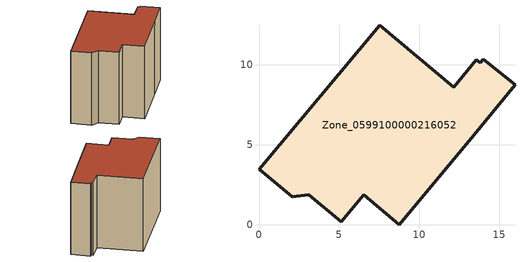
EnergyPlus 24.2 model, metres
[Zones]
Zone_0599100000216052
 floor ground (C_G): 7.54,12.45 12.17,8.6 13.58,10.29 13.82,10.11 14.02,10.35 15.99,8.72 13.42,5.58 8.77,0 6.55,1.86 5.14,0.17 3.1,1.87 2.08,1.74 0,3.47 z0
 wall outside (C_F): 2.08,1.74 3.1,1.87 5.14,0.17 6.55,1.86 8.77,0 13.42,5.58 15.99,8.72 14.02,10.35 13.82,10.11 13.58,10.29 12.17,8.6 7.54,12.45 0,3.47 2.08,1.74 z0:10.2
 roof outside (C_R): 13.82,10.11 13.58,10.29 12.17,8.6 7.54,12.45 0,3.47 2.08,1.74 3.1,1.87 5.14,0.17 6.55,1.86 8.77,0 13.42,5.58 15.99,8.72 14.02,10.35 z10.2
[BUILDING]
Pand.0599100000216052: North Axis=0; Terrain=City; Loads Convergence Tolerance Value=0.04; Temperature Convergence Tolerance Value=0.4; Solar Distribution=FullExterior; Maximum Number of Warmup Days=25; Minimum Number of Warmup Days=1
[Site:Location]
Rotterdam.The.Hague.AP_ZH_NLD Design_Conditions: Latitude=51.96; Longitude=4.45; Time Zone=1; Elevation=-4.5
[SITE:GROUNDTEMPERATURE:BUILDINGSURFACE]
18, 18, 18, 18, 18, 18, 18, 18, 18, 18, 18, 18
[MATERIAL] Thermal Absorptance=0.9; Solar Absorptance=0.7; Visible Absorptance=0.7
Name | Roughness | Thickness | Conductivity | Density | Specific Heat
G.TC.1946 | MediumSmooth | 0.15 | 1 | 540 | 1210
F.TC.1946 | Rough | 0.3 | 0.857143 | 1920 | 840
R.TC.1946 | MediumRough | 0.2 | 0.909091 | 1500 | 1000
[CONSTRUCTION]
C_G: G.TC.1946
C_F: F.TC.1946
C_R: R.TC.1946
[ZONE]
Zone_0599100000216052: Type=1; Multiplier=1; Ceiling Height=Autocalculate; Volume=Autocalculate; Floor Area=autocalculate; Part of Total Floor Area=Yes
[ZONEINFILTRATION:DESIGNFLOWRATE]
Infil_Zone_0599100000216052: Zone or ZoneList or Space or SpaceList=Zone_0599100000216052; Schedule=AlwaysOn; Design Flow Rate Calculation Method=Flow/Area; Flow Rate per Floor Area=0.003; Constant Term Coefficient=1; Temperature Term Coefficient=0; Velocity Term Coefficient=0; Velocity Squared Term Coefficient=0
[HVACTEMPLATE:ZONE:IDEALLOADSAIRSYSTEM]
Zone_0599100000216052: Maximum Heating Supply Air Temperature=50; Minimum Cooling Supply Air Temperature=13; Maximum Heating Supply Air Humidity Ratio=0.0156; Minimum Cooling Supply Air Humidity Ratio=0.0077; Heating Limit=NoLimit; Cooling Limit=NoLimit; Dehumidification Control Type=ConstantSensibleHeatRatio; Cooling Sensible Heat Ratio=0.7; Dehumidification Setpoint=60; Humidification Control Type=None; Humidification Setpoint=30; Outdoor Air Method=None; Outdoor Air Flow Rate per Person=0.00944; Outdoor Air Flow Rate per Zone Floor Area=0; Outdoor Air Flow Rate per Zone=0; Demand Controlled Ventilation Type=None; Outdoor Air Economizer Type=NoEconomizer; Heat Recovery Type=None; Sensible Heat Recovery Effectiveness=0.7; Latent Heat Recovery Effectiveness=0.65
[ZONECONTROL:THERMOSTAT]
ThermostatControl_Zone_0599100000216052: Zone or ZoneList=Zone_0599100000216052; Control Type Schedule=DualSetpointControlType; Control 1=Thermostat_Zone_0599100000216052; Temperature Difference Between Cutout And Setpoint=0
[THERMOSTATSETPOINT:DUALSETPOINT]
Thermostat_Zone_0599100000216052: Heating Setpoint Temperature Schedule=HeatingSetpoint_Zone_0599100000216052; Cooling Setpoint Temperature Schedule=CoolingSetpoint_Zone_0599100000216052
[SCHEDULE:COMPACT]
HeatingSetpoint_Zone_0599100000216052: Through: 12/31, For: AllDays, Until: 24:00, 21
CoolingSetpoint_Zone_0599100000216052: Through: 12/31, For: AllDays, Until: 24:00, 24
DualSetpointControlType: Through: 12/31, For: AllDays, Until: 24:00, 4
AlwaysOn: Through: 12/31, For: AllDays, Until: 24:00, 1
